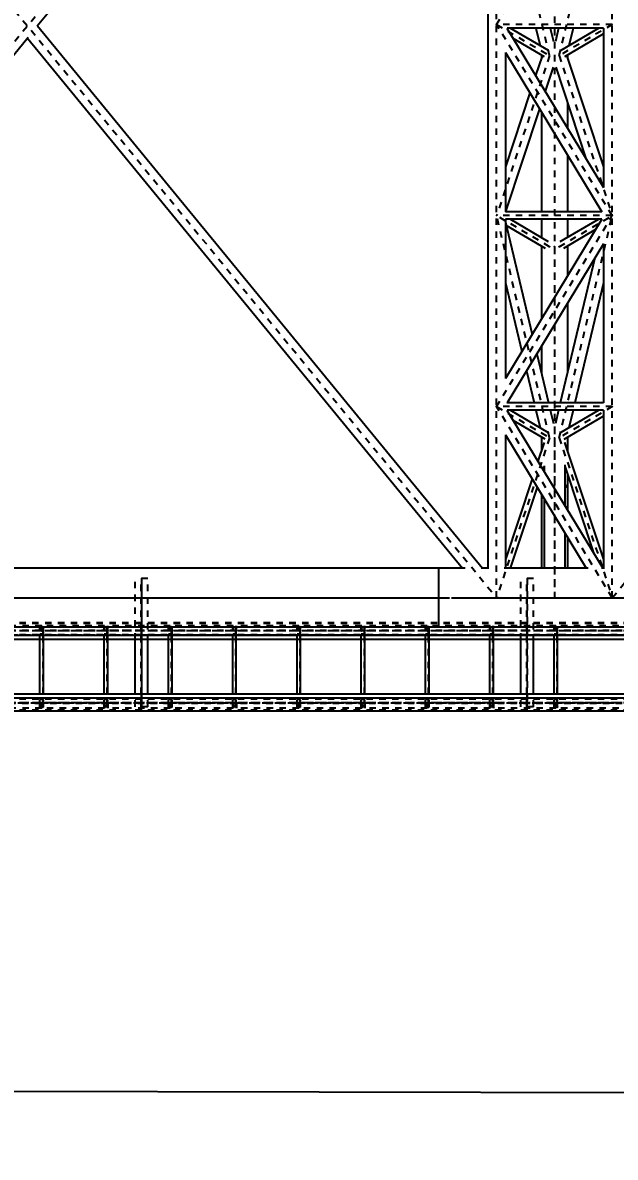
# Model space of a CAD drawing. Header units: millimetres. Extents: x 149919 to 150445, y 136651 to 136866.
# Drawn here: x 150285.29 to 150294.51, y 136799.07 to 136816.72 of the extents above; entities that cross this region are included whole.
import ezdxf

# ---------------------------------------------------------------- set-up
doc = ezdxf.new("R2010")
doc.units = ezdxf.units.MM
doc.header["$LTSCALE"] = 0.25
for name, pattern in [('CENTER', [50.8, 31.75, -6.35, 6.35, -6.35]), ('XKITLINE00', [0]), ('XKITLINE02', [4, 2, -2]), ('XKITLINE03', [6, 3, -1, 1, -1])]:
    doc.linetypes.add(name, pattern=pattern)
doc.styles.add('ROMANS', font='romans.shx')
doc.dimstyles.new('MD300', dxfattribs={"dimtxt": 2.5, "dimasz": 2.5, "dimexe": 1, "dimexo": 1, "dimgap": 0.5, "dimtad": 1, "dimdec": 1, "dimlfac": 50, "dimrnd": 0.5, "dimdsep": 46, "dimtxsty": 'ROMANS', "dimcen": 1, "dimclrd": 146, "dimclre": 146, "dimclrt": 30, "dimadec": 1, "dimazin": 2, "dimtfac": 1, "dimtdec": 1, "dimtmove": 0, "dimatfit": 1, "dimfxl": 1, "dimtolj": 1, "dimtzin": 0, "dimlwd": -1, "dimlwe": -1, "dimarcsym": 0})

# ---------------------------------------------------------------- blocks, each defined once
blk = doc.blocks.new('çatıı')
at = {"color": 8, "linetype": 'CENTER'}
for p, q in [((13625, 15740.3), (15085, 17520)), ((13625, 17520), (15085, 15740.3)), ((15265, 15740.3), (16725, 17520)), ((15167.5, 16583.8), (15085, 16929.1)), ((15085, 16632.2), (15265, 16929.1)), ((15182.5, 16583.8), (15265, 16929.1)), ((15085, 15740.3), (15085, 16860.1)), ((15265, 15740.3), (15265, 16860.1)), ((15175, 16804.9), (15175, 15913.5)), ((15085, 16632.2), (15167.5, 16583.8)), ((15265, 16334.9), (15085, 16632.2)), ((15265, 16632.2), (15085, 16632.2)), ((15265, 16632.2), (15182.5, 16583.8)), ((15167.5, 16583.8), (15085, 16334.9)), ((15182.5, 16583.8), (15265, 16334.9)), ((15167.5, 15989.2), (15085, 16334.9)), ((15085, 16037.6), (15265, 16334.9)), ((15167.5, 16286.5), (15085, 16334.9)), ((15265, 16334.9), (15085, 16334.9)), ((15182.5, 15989.2), (15265, 16334.9)), ((15182.5, 16286.5), (15265, 16334.9)), ((15175, 16286.5), (15175, 15740.3)), ((15265, 15740.3), (15085, 16037.6)), ((15085, 16037.6), (15167.5, 15989.2)), ((15265, 16037.6), (15085, 16037.6)), ((15265, 16037.6), (15182.5, 15989.2)), ((15167.5, 15989.2), (15085, 15740.3)), ((15175, 15989.2), (15175, 15740.3)), ((15182.5, 15989.2), (15265, 15740.3)), ((12370, 15740.3), (14995, 15740.3)), ((12801.8, 15740.3), (15025, 15740.3)), ((13535, 15740.3), (14355, 15740.3)), ((14355, 15740.3), (15175, 15740.3)), ((14995, 15740.3), (17635, 15740.3)), ((15025, 15740.3), (17635, 15740.3)), ((15175, 15740.3), (15995, 15740.3))]:
    blk.add_line(p, q, dxfattribs=at)
at = {"color": 8, "linetype": 'XKITLINE00'}
for p, q in [((15071.3, 17484.1), (14370.4, 16629.7)), ((15071.3, 16860.1), (15071.3, 15786)), ((14370.8, 16630.1), (15063.3, 15786)), ((15101.1, 16626.6), (15251.3, 16378.5)), ((15251.3, 16626.5), (15101.2, 16626.5)), ((15165.6, 16591.6), (15106, 16626.5)), ((15146.1, 16626.5), (15152.6, 16599.2)), ((15168.6, 16626.5), (15173.5, 16606)), ((15181.4, 16626.5), (15176.5, 16606)), ((15244, 16626.5), (15184.7, 16591.8)), ((15251.3, 16617.6), (15190.5, 16581.9)), ((15203.9, 16626.5), (15197.4, 16599.2)), ((15251.3, 16626.6), (15251.3, 16378.5)), ((14356, 16612.1), (13678.2, 15786)), ((14355, 16610.9), (15031.7, 15786)), ((15159.4, 16582), (15111, 16610.4)), ((15098.6, 16588.5), (15098.6, 16340.6)), ((15098.6, 16588.5), (15248.8, 16340.6)), ((15155.7, 16583.2), (15145.7, 16553)), ((15154.7, 16584.7), (15154.7, 16580)), ((15194.3, 16583.2), (15251.3, 16410.9)), ((15195.3, 16584.7), (15195.3, 16580)), ((15173, 16565.7), (15160.6, 16528.3)), ((15177, 16565.7), (15224.1, 16423.5)), ((15136.7, 16525.7), (15098.6, 16410.9)), ((15195.3, 16510.4), (15195.3, 16471.1)), ((15151.6, 16501.1), (15098.6, 16341.3)), ((15154.7, 16496), (15154.7, 16340.6)), ((15195.3, 16428.9), (15195.3, 16340.6)), ((15248.9, 16340.6), (15098.6, 16340.6)), ((15098.6, 16329.3), (15098.6, 16081.2)), ((15248.9, 16329.3), (15098.6, 16081.2)), ((15248.8, 16329.2), (15098.6, 16329.2)), ((15098.6, 16324.8), (15140.4, 16150.1)), ((15161.2, 16283.6), (15099.9, 16319.5)), ((15166, 16294), (15106, 16329.2)), ((15154.7, 16329.2), (15154.7, 16300.6)), ((15244, 16329.2), (15183.6, 16293.8)), ((15195.3, 16329.2), (15195.3, 16300.6)), ((15239, 16313.1), (15189.1, 16283.8)), ((15251.3, 16291.2), (15101.2, 16043.3)), ((15154.7, 16287.4), (15154.7, 16173.8)), ((15195.3, 16287.4), (15195.3, 16240.8)), ((15251.3, 16291.2), (15251.3, 16043.3)), ((15238.1, 16269.4), (15184.1, 16043.3)), ((15098.6, 16230.5), (15124.2, 16123.4)), ((15251.3, 16230.5), (15206.6, 16043.3)), ((15195.3, 16198.7), (15195.3, 16090)), ((15147.6, 16119.8), (15165.9, 16043.3)), ((15154.7, 16131.6), (15154.7, 16090)), ((15131.4, 16093.2), (15143.3, 16043.3)), ((15251.4, 16043.3), (15101, 16043.3)), ((15101.1, 16032), (15250.1, 15786)), ((15251.3, 16031.9), (15101.2, 16031.9)), ((15165.5, 15997), (15106, 16031.9)), ((15146.1, 16031.9), (15152.6, 16004.6)), ((15168.6, 16031.9), (15173.5, 16011.3)), ((15181.4, 16031.9), (15176.5, 16011.2)), ((15244, 16031.9), (15184.8, 15997.2)), ((15203.9, 16031.9), (15197.4, 16004.6)), ((15251.3, 16032), (15251.3, 15786)), ((15160.5, 15986.8), (15111, 16015.8)), ((15251.3, 16023), (15189.4, 15986.7)), ((15098.6, 15993.9), (15098.6, 15786)), ((15098.6, 15993.9), (15224.6, 15786)), ((15159, 15981.6), (15149.3, 15952.5)), ((15154.7, 15990.1), (15154.7, 15968.7)), ((15190.9, 15981.8), (15251.3, 15799.5)), ((15191.1, 15981.7), (15191.1, 15981.3)), ((15195.3, 15990.1), (15195.3, 15968.7)), ((15158.9, 15945.1), (15157.1, 15939.6)), ((15158.9, 15945.4), (15158.9, 15936.6)), ((15191.1, 15946.9), (15191.1, 15883.4)), ((15191.1, 15945.2), (15236.3, 15808.7)), ((15140.3, 15925.2), (15098.6, 15799.6)), ((15195.3, 15932.6), (15195.3, 15913.5)), ((15148, 15912.4), (15106.1, 15786)), ((15192.6, 15914.9), (15191.1, 15915.2)), ((15191.6, 15914.8), (15191.1, 15914.9)), ((15191.6, 15912.2), (15191.1, 15912.1)), ((15192.6, 15912.1), (15191.1, 15911.8)), ((15193, 15914.4), (15191.6, 15914.8)), ((15193, 15912.6), (15191.6, 15912.2)), ((15194.1, 15914.5), (15192.6, 15914.9)), ((15194.1, 15912.5), (15192.6, 15912.1)), ((15193.8, 15914), (15193, 15914.4)), ((15193.8, 15913), (15193, 15912.6)), ((15193.8, 15914), (15194.1, 15913.5)), ((15194.1, 15913.5), (15193.8, 15913)), ((15195, 15914), (15194.1, 15914.5)), ((15195, 15913), (15194.1, 15912.5)), ((15195, 15914), (15195.3, 15913.5)), ((15195.3, 15913.5), (15195, 15913)), ((15195.3, 15913.5), (15195.3, 15876.5)), ((15154.7, 15901.4), (15154.7, 15786)), ((15158.9, 15894.5), (15158.9, 15786)), ((15191.1, 15841.2), (15191.1, 15786)), ((15195.3, 15834.3), (15195.3, 15786)), ((14995, 15786), (13674.4, 15786)), ((15036, 15786), (14995, 15786)), ((14995, 15694.6), (14995, 15786)), ((14995, 15694.6), (14995, 15786)), ((15073, 15786), (15060.9, 15786)), ((15227.5, 15786), (15097, 15786)), ((15252.9, 15786), (15248.2, 15786)), ((14995, 15694.6), (12557.7, 15694.6)), ((17635, 15694.6), (14995, 15694.6))]:
    blk.add_line(p, q, dxfattribs=at)
at = {"color": 116, "linetype": 'XKITLINE02', "true_color": 0x136734}
for p, q in [((14542.5, 15770.3), (14522.5, 15770.3)), ((14522.5, 15675.1), (14522.5, 15770.3)), ((14532.2, 15570.6), (14532.2, 15770.3)), ((14532.8, 15570.6), (14532.8, 15770.3)), ((14542.5, 15570.6), (14542.5, 15770.3)), ((15142.5, 15770.3), (15122.5, 15770.3)), ((15122.5, 15675.1), (15122.5, 15770.3)), ((15132.2, 15570.6), (15132.2, 15770.3)), ((15132.8, 15570.6), (15132.8, 15770.3)), ((15142.5, 15570.6), (15142.5, 15770.3)), ((14532.5, 15701.3), (13730, 15701.3)), ((14532.5, 15700.4), (13730, 15700.4)), ((14532.5, 15699.9), (13730, 15699.9)), ((14377.2, 15696.6), (14279.6, 15696.6)), ((14376.7, 15689.4), (14376.7, 15696.6)), ((14475.1, 15696.6), (14377.2, 15696.6)), ((14377.2, 15688.6), (14377.2, 15696.6)), ((14377.2, 15688.6), (14377.2, 15696.6)), ((14377.8, 15689.4), (14377.8, 15696.6)), ((14474.5, 15688.6), (14474.5, 15696.6)), ((14475.1, 15689.4), (14475.1, 15696.6)), ((14577.2, 15696.6), (14479.6, 15696.6)), ((14479.6, 15689.4), (14479.6, 15696.6)), ((14480.2, 15688.6), (14480.2, 15696.6)), ((14532.5, 15694.6), (14532.5, 15701.3)), ((14532.5, 15694.6), (14532.5, 15701.3)), ((15132.5, 15701.3), (14532.5, 15701.3)), ((15132.5, 15700.4), (14532.5, 15700.4)), ((15132.5, 15699.9), (14532.5, 15699.9)), ((14576.7, 15696.6), (14576.7, 15689.4)), ((14577.2, 15688.6), (14577.2, 15696.6)), ((14675.1, 15696.6), (14577.2, 15696.6)), ((14577.2, 15688.6), (14577.2, 15696.6)), ((14577.8, 15696.6), (14577.8, 15689.4)), ((14674.5, 15688.6), (14674.5, 15696.6)), ((14675.1, 15689.4), (14675.1, 15696.6)), ((14777.2, 15696.6), (14679.6, 15696.6)), ((14679.6, 15689.4), (14679.6, 15696.6)), ((14680.2, 15688.6), (14680.2, 15696.6)), ((14776.7, 15696.6), (14776.7, 15689.4)), ((14777.2, 15688.6), (14777.2, 15696.6)), ((14875.1, 15696.6), (14777.2, 15696.6)), ((14777.2, 15688.6), (14777.2, 15696.6)), ((14777.8, 15696.6), (14777.8, 15689.4)), ((14874.5, 15688.6), (14874.5, 15696.6)), ((14875.1, 15689.4), (14875.1, 15696.6)), ((14977.2, 15696.6), (14879.6, 15696.6)), ((14879.6, 15689.4), (14879.6, 15696.6)), ((14880.2, 15688.6), (14880.2, 15696.6)), ((14976.7, 15696.6), (14976.7, 15689.4)), ((14977.2, 15688.6), (14977.2, 15696.6)), ((15075.1, 15696.6), (14977.2, 15696.6)), ((14977.2, 15688.6), (14977.2, 15696.6)), ((14977.8, 15696.6), (14977.8, 15689.4)), ((15074.5, 15688.6), (15074.5, 15696.6)), ((15075.1, 15689.4), (15075.1, 15696.6)), ((15177.2, 15696.6), (15079.6, 15696.6)), ((15079.6, 15689.4), (15079.6, 15696.6)), ((15080.2, 15688.6), (15080.2, 15696.6)), ((15132.5, 15694.6), (15132.5, 15701.3)), ((15732.5, 15701.3), (15132.5, 15701.3)), ((15132.5, 15694.6), (15132.5, 15701.3)), ((15732.5, 15700.4), (15132.5, 15700.4)), ((15732.5, 15699.9), (15132.5, 15699.9)), ((15176.7, 15689.4), (15176.7, 15696.6)), ((15177.2, 15688.6), (15177.2, 15696.6)), ((15275.1, 15696.6), (15177.2, 15696.6)), ((15177.2, 15688.6), (15177.2, 15696.6)), ((15177.8, 15689.4), (15177.8, 15696.6)), ((14532.5, 15682.6), (13730, 15682.6)), ((14532.5, 15682.6), (13730, 15682.6)), ((14532.5, 15682.1), (13730, 15682.1)), ((14532.5, 15681.7), (13730, 15681.7)), ((14376.7, 15689.4), (14274.3, 15689.4)), ((14377.2, 15688.6), (14274.3, 15688.6)), ((14371.4, 15689.4), (14371.4, 15688.6)), ((14374.5, 15570.6), (14374.5, 15694.6)), ((14380, 15694.6), (14374.5, 15694.6)), ((14380, 15694.6), (14374.5, 15694.6)), ((14374.5, 15693.9), (14374.5, 15694.6)), ((14379.3, 15693.5), (14374.5, 15693.9)), ((14379.3, 15683.6), (14374.5, 15683.3)), ((14374.5, 15682.6), (14374.5, 15683.3)), ((14380, 15682.6), (14374.5, 15682.6)), ((14480.3, 15688.6), (14377.2, 15688.6)), ((14380, 15688.6), (14377.2, 15688.6)), ((14480.3, 15689.4), (14377.8, 15689.4)), ((14379.3, 15570.6), (14379.3, 15694.6)), ((14379.3, 15683.6), (14379.3, 15693.5)), ((14380, 15590.1), (14380, 15694.6)), ((14380, 15682.6), (14380, 15694.6)), ((14383, 15689.4), (14383, 15688.6)), ((14576.7, 15689.4), (14474.3, 15689.4)), ((14532.5, 15689.4), (14474.3, 15689.4)), ((14474.3, 15689.4), (14474.3, 15688.6)), ((14577.2, 15688.6), (14474.3, 15688.6)), ((14480, 15694.6), (14474.5, 15694.6)), ((14474.5, 15693.9), (14474.5, 15694.6)), ((14474.5, 15570.6), (14474.5, 15694.6)), ((14480, 15694.6), (14474.5, 15694.6)), ((14479.3, 15693.5), (14474.5, 15693.9)), ((14479.3, 15683.6), (14474.5, 15683.3)), ((14474.5, 15682.6), (14474.5, 15683.3)), ((14480, 15682.6), (14474.5, 15682.6)), ((14479.3, 15570.6), (14479.3, 15694.6)), ((14479.3, 15683.6), (14479.3, 15693.5)), ((14480, 15682.6), (14480, 15694.6)), ((14480, 15590.1), (14480, 15694.6)), ((14532.5, 15688.6), (14480.2, 15688.6)), ((14480.3, 15689.4), (14480.3, 15688.6)), ((14532.5, 15681.3), (14532.5, 15682.6)), ((14532.5, 15681.3), (14532.5, 15682.6)), ((15132.5, 15682.6), (14532.5, 15682.6)), ((15132.5, 15682.6), (14532.5, 15682.6)), ((15132.5, 15682.1), (14532.5, 15682.1)), ((15132.5, 15681.7), (14532.5, 15681.7)), ((14571.4, 15689.4), (14571.4, 15688.6)), ((14574.5, 15570.6), (14574.5, 15694.6)), ((14580, 15694.6), (14574.5, 15694.6)), ((14580, 15694.6), (14574.5, 15694.6)), ((14574.5, 15693.9), (14574.5, 15694.6)), ((14579.3, 15693.5), (14574.5, 15693.9)), ((14579.3, 15683.6), (14574.5, 15683.3)), ((14574.5, 15682.6), (14574.5, 15683.3)), ((14580, 15682.6), (14574.5, 15682.6)), ((14680.3, 15688.6), (14577.2, 15688.6)), ((14580, 15688.6), (14577.2, 15688.6)), ((14680.3, 15689.4), (14577.8, 15689.4)), ((14579.3, 15570.6), (14579.3, 15694.6)), ((14579.3, 15683.6), (14579.3, 15693.5)), ((14580, 15590.1), (14580, 15694.6)), ((14580, 15682.6), (14580, 15694.6)), ((14583, 15689.4), (14583, 15688.6)), ((14776.7, 15689.4), (14674.3, 15689.4)), ((14674.3, 15689.4), (14674.3, 15688.6)), ((14777.2, 15688.6), (14674.3, 15688.6)), ((14674.5, 15570.6), (14674.5, 15694.6)), ((14680, 15694.6), (14674.5, 15694.6)), ((14680, 15694.6), (14674.5, 15694.6)), ((14674.5, 15693.9), (14674.5, 15694.6)), ((14679.3, 15693.5), (14674.5, 15693.9)), ((14679.3, 15683.6), (14674.5, 15683.3)), ((14674.5, 15682.6), (14674.5, 15683.3)), ((14680, 15682.6), (14674.5, 15682.6)), ((14679.3, 15570.6), (14679.3, 15694.6)), ((14679.3, 15683.6), (14679.3, 15693.5)), ((14680, 15590.1), (14680, 15694.6)), ((14680, 15682.6), (14680, 15694.6)), ((14680.3, 15689.4), (14680.3, 15688.6)), ((14771.4, 15689.4), (14771.4, 15688.6)), ((14774.5, 15570.6), (14774.5, 15694.6)), ((14780, 15694.6), (14774.5, 15694.6)), ((14780, 15694.6), (14774.5, 15694.6)), ((14774.5, 15693.9), (14774.5, 15694.6)), ((14779.3, 15693.5), (14774.5, 15693.9)), ((14779.3, 15683.6), (14774.5, 15683.3)), ((14774.5, 15682.6), (14774.5, 15683.3)), ((14780, 15682.6), (14774.5, 15682.6)), ((14880.3, 15688.6), (14777.2, 15688.6)), ((14780, 15688.6), (14777.2, 15688.6)), ((14880.3, 15689.4), (14777.8, 15689.4)), ((14779.3, 15570.6), (14779.3, 15694.6)), ((14779.3, 15683.6), (14779.3, 15693.5)), ((14780, 15590.1), (14780, 15694.6)), ((14780, 15682.6), (14780, 15694.6)), ((14783, 15689.4), (14783, 15688.6)), ((14976.7, 15689.4), (14874.3, 15689.4)), ((14874.3, 15689.4), (14874.3, 15688.6)), ((14977.2, 15688.6), (14874.3, 15688.6)), ((14874.5, 15570.6), (14874.5, 15694.6)), ((14880, 15694.6), (14874.5, 15694.6)), ((14880, 15694.6), (14874.5, 15694.6)), ((14874.5, 15693.9), (14874.5, 15694.6)), ((14879.3, 15693.5), (14874.5, 15693.9)), ((14879.3, 15683.6), (14874.5, 15683.3)), ((14874.5, 15682.6), (14874.5, 15683.3)), ((14880, 15682.6), (14874.5, 15682.6)), ((14879.3, 15570.6), (14879.3, 15694.6)), ((14879.3, 15683.6), (14879.3, 15693.5)), ((14880, 15590.1), (14880, 15694.6)), ((14880, 15682.6), (14880, 15694.6)), ((14880.3, 15689.4), (14880.3, 15688.6)), ((14971.4, 15689.4), (14971.4, 15688.6)), ((14974.5, 15570.6), (14974.5, 15694.6)), ((14980, 15694.6), (14974.5, 15694.6)), ((14980, 15694.6), (14974.5, 15694.6)), ((14974.5, 15693.9), (14974.5, 15694.6)), ((14979.3, 15693.5), (14974.5, 15693.9)), ((14979.3, 15683.6), (14974.5, 15683.3)), ((14974.5, 15682.6), (14974.5, 15683.3)), ((14980, 15682.6), (14974.5, 15682.6)), ((15080.3, 15688.6), (14977.2, 15688.6)), ((14980, 15688.6), (14977.2, 15688.6)), ((15080.3, 15689.4), (14977.8, 15689.4)), ((14979.3, 15570.6), (14979.3, 15694.6)), ((14979.3, 15683.6), (14979.3, 15693.5)), ((14980, 15570.6), (14980, 15694.6)), ((14980, 15682.6), (14980, 15694.6)), ((14983, 15689.4), (14983, 15688.6)), ((15132.5, 15689.4), (15074.3, 15689.4)), ((15074.3, 15689.4), (15074.3, 15688.6)), ((15177.2, 15688.6), (15074.3, 15688.6)), ((15074.5, 15570.6), (15074.5, 15694.6)), ((15080, 15694.6), (15074.5, 15694.6)), ((15080, 15694.6), (15074.5, 15694.6)), ((15074.5, 15693.9), (15074.5, 15694.6)), ((15079.3, 15693.5), (15074.5, 15693.9)), ((15079.3, 15683.6), (15074.5, 15683.3)), ((15074.5, 15682.6), (15074.5, 15683.3)), ((15080, 15682.6), (15074.5, 15682.6)), ((15176.7, 15689.4), (15075.1, 15689.4)), ((15079.3, 15570.6), (15079.3, 15694.6)), ((15079.3, 15683.6), (15079.3, 15693.5)), ((15080, 15570.6), (15080, 15694.6)), ((15080, 15682.6), (15080, 15694.6)), ((15132.5, 15688.6), (15080.2, 15688.6)), ((15080.3, 15689.4), (15080.3, 15688.6)), ((15132.5, 15681.3), (15132.5, 15682.6)), ((15732.5, 15682.6), (15132.5, 15682.6)), ((15732.5, 15682.6), (15132.5, 15682.6)), ((15132.5, 15681.3), (15132.5, 15682.6)), ((15732.5, 15682.1), (15132.5, 15682.1)), ((15732.5, 15681.7), (15132.5, 15681.7)), ((15171.4, 15689.4), (15171.4, 15688.6)), ((15174.5, 15570.6), (15174.5, 15694.6)), ((15180, 15694.6), (15174.5, 15694.6)), ((15180, 15694.6), (15174.5, 15694.6)), ((15174.5, 15693.9), (15174.5, 15694.6)), ((15179.3, 15693.5), (15174.5, 15693.9)), ((15179.3, 15683.6), (15174.5, 15683.3)), ((15174.5, 15682.6), (15174.5, 15683.3)), ((15180, 15682.6), (15174.5, 15682.6)), ((15280.3, 15688.6), (15177.2, 15688.6)), ((15180, 15688.6), (15177.2, 15688.6)), ((15280.3, 15689.4), (15177.8, 15689.4)), ((15179.3, 15570.6), (15179.3, 15694.6)), ((15179.3, 15683.6), (15179.3, 15693.5)), ((15180, 15590.1), (15180, 15694.6)), ((15180, 15682.6), (15180, 15694.6)), ((15183, 15689.4), (15183, 15688.6)), ((14374.5, 15570.6), (14374.5, 15590.1)), ((14380, 15570.6), (14380, 15590.1)), ((14474.5, 15570.6), (14474.5, 15590.1)), ((14480, 15570.6), (14480, 15590.1)), ((14522.5, 15570.6), (14522.5, 15590.1)), ((14542.5, 15570.6), (14542.5, 15590.1)), ((14574.5, 15570.6), (14574.5, 15590.1)), ((14580, 15570.6), (14580, 15590.1)), ((14674.5, 15570.6), (14674.5, 15590.1)), ((14680, 15570.6), (14680, 15590.1)), ((14774.5, 15570.6), (14774.5, 15590.1)), ((14780, 15570.6), (14780, 15590.1)), ((14874.5, 15570.6), (14874.5, 15590.1)), ((14880, 15570.6), (14880, 15590.1)), ((14974.5, 15570.6), (14974.5, 15590.1)), ((14980, 15570.6), (14980, 15590.1)), ((15074.5, 15570.6), (15074.5, 15590.1)), ((15080, 15570.6), (15080, 15590.1)), ((15122.5, 15570.6), (15122.5, 15590.1)), ((15142.5, 15570.6), (15142.5, 15590.1)), ((15174.5, 15570.6), (15174.5, 15590.1)), ((15180, 15570.6), (15180, 15590.1)), ((14532.5, 15583.4), (13730, 15583.4)), ((14532.5, 15583), (13730, 15583)), ((14532.5, 15582.6), (13730, 15582.6)), ((14532.5, 15582.5), (13730, 15582.5)), ((14377.2, 15576.6), (14274.3, 15576.6)), ((14376.7, 15575.8), (14274.3, 15575.8)), ((14371.4, 15576.6), (14371.4, 15575.8)), ((14380, 15582.6), (14374.5, 15582.6)), ((14374.5, 15581.9), (14374.5, 15582.6)), ((14379.3, 15581.5), (14374.5, 15581.9)), ((14376.7, 15575.8), (14376.7, 15568.6)), ((14480.3, 15576.6), (14377.2, 15576.6)), ((14377.2, 15568.6), (14377.2, 15576.6)), ((14377.2, 15568.6), (14377.2, 15576.6)), ((14480.3, 15575.8), (14377.8, 15575.8)), ((14377.8, 15575.8), (14377.8, 15568.6)), ((14379.3, 15571.6), (14379.3, 15581.5)), ((14380, 15570.6), (14380, 15582.6)), ((14383, 15576.6), (14383, 15575.8)), ((14577.2, 15576.6), (14474.3, 15576.6)), ((14474.3, 15576.6), (14474.3, 15575.8)), ((14576.7, 15575.8), (14474.3, 15575.8)), ((14480, 15582.6), (14474.5, 15582.6)), ((14474.5, 15581.9), (14474.5, 15582.6)), ((14479.3, 15581.5), (14474.5, 15581.9)), ((14474.5, 15576.6), (14474.5, 15568.6)), ((14475.1, 15575.8), (14475.1, 15568.6)), ((14479.3, 15571.6), (14479.3, 15581.5)), ((14479.6, 15575.8), (14479.6, 15568.6)), ((14480, 15570.6), (14480, 15582.6)), ((14480.2, 15576.6), (14480.2, 15568.6)), ((14480.3, 15576.6), (14480.3, 15575.8)), ((14532.5, 15582.6), (14532.5, 15583.9)), ((14532.5, 15582.6), (14532.5, 15583.9)), ((15132.5, 15583.4), (14532.5, 15583.4)), ((15132.5, 15583), (14532.5, 15583)), ((15132.5, 15582.6), (14532.5, 15582.6)), ((15132.5, 15582.5), (14532.5, 15582.5)), ((14571.4, 15576.6), (14571.4, 15575.8)), ((14580, 15582.6), (14574.5, 15582.6)), ((14574.5, 15581.9), (14574.5, 15582.6)), ((14579.3, 15581.5), (14574.5, 15581.9)), ((14576.7, 15575.8), (14576.7, 15568.6)), ((14577.2, 15568.6), (14577.2, 15576.6)), ((14680.3, 15576.6), (14577.2, 15576.6)), ((14577.2, 15568.6), (14577.2, 15576.6)), ((14680.3, 15575.8), (14577.8, 15575.8)), ((14577.8, 15575.8), (14577.8, 15568.6)), ((14579.3, 15571.6), (14579.3, 15581.5)), ((14580, 15570.6), (14580, 15582.6)), ((14583, 15576.6), (14583, 15575.8)), ((14777.2, 15576.6), (14674.3, 15576.6)), ((14674.3, 15576.6), (14674.3, 15575.8)), ((14776.7, 15575.8), (14674.3, 15575.8)), ((14680, 15582.6), (14674.5, 15582.6)), ((14674.5, 15581.9), (14674.5, 15582.6)), ((14679.3, 15581.5), (14674.5, 15581.9)), ((14674.5, 15576.6), (14674.5, 15568.6)), ((14675.1, 15575.8), (14675.1, 15568.6)), ((14679.3, 15571.6), (14679.3, 15581.5)), ((14679.6, 15575.8), (14679.6, 15568.6)), ((14680, 15570.6), (14680, 15582.6)), ((14680.2, 15576.6), (14680.2, 15568.6)), ((14680.3, 15576.6), (14680.3, 15575.8)), ((14771.4, 15576.6), (14771.4, 15575.8)), ((14780, 15582.6), (14774.5, 15582.6)), ((14774.5, 15581.9), (14774.5, 15582.6)), ((14779.3, 15581.5), (14774.5, 15581.9)), ((14776.7, 15575.8), (14776.7, 15568.6)), ((14777.2, 15568.6), (14777.2, 15576.6)), ((14880.3, 15576.6), (14777.2, 15576.6)), ((14777.2, 15568.6), (14777.2, 15576.6)), ((14880.3, 15575.8), (14777.8, 15575.8)), ((14777.8, 15575.8), (14777.8, 15568.6)), ((14779.3, 15571.6), (14779.3, 15581.5)), ((14780, 15570.6), (14780, 15582.6)), ((14783, 15576.6), (14783, 15575.8)), ((14977.2, 15576.6), (14874.3, 15576.6)), ((14874.3, 15576.6), (14874.3, 15575.8)), ((14976.7, 15575.8), (14874.3, 15575.8)), ((14880, 15582.6), (14874.5, 15582.6)), ((14874.5, 15581.9), (14874.5, 15582.6)), ((14879.3, 15581.5), (14874.5, 15581.9)), ((14874.5, 15576.6), (14874.5, 15568.6)), ((14875.1, 15575.8), (14875.1, 15568.6)), ((14879.3, 15571.6), (14879.3, 15581.5)), ((14879.6, 15575.8), (14879.6, 15568.6)), ((14880, 15570.6), (14880, 15582.6)), ((14880.2, 15576.6), (14880.2, 15568.6)), ((14880.3, 15576.6), (14880.3, 15575.8)), ((14971.4, 15576.6), (14971.4, 15575.8)), ((14980, 15582.6), (14974.5, 15582.6)), ((14974.5, 15581.9), (14974.5, 15582.6)), ((14979.3, 15581.5), (14974.5, 15581.9)), ((14976.7, 15568.6), (14976.7, 15575.8)), ((14977.2, 15568.6), (14977.2, 15576.6)), ((15080.3, 15576.6), (14977.2, 15576.6)), ((14977.2, 15568.6), (14977.2, 15576.6)), ((15080.3, 15575.8), (14977.8, 15575.8)), ((14977.8, 15575.8), (14977.8, 15568.6)), ((14979.3, 15571.6), (14979.3, 15581.5)), ((14980, 15570.6), (14980, 15582.6)), ((14983, 15576.6), (14983, 15575.8)), ((15177.2, 15576.6), (15074.3, 15576.6)), ((15074.3, 15576.6), (15074.3, 15575.8)), ((15176.7, 15575.8), (15074.3, 15575.8)), ((15080, 15582.6), (15074.5, 15582.6)), ((15074.5, 15581.9), (15074.5, 15582.6)), ((15079.3, 15581.5), (15074.5, 15581.9)), ((15074.5, 15576.6), (15074.5, 15568.6)), ((15075.1, 15575.8), (15075.1, 15568.6)), ((15079.3, 15571.6), (15079.3, 15581.5)), ((15079.6, 15575.8), (15079.6, 15568.6)), ((15080, 15570.6), (15080, 15582.6)), ((15080.2, 15576.6), (15080.2, 15568.6)), ((15080.3, 15576.6), (15080.3, 15575.8)), ((15132.5, 15582.6), (15132.5, 15583.9)), ((15132.5, 15582.6), (15132.5, 15583.9)), ((15732.5, 15583.4), (15132.5, 15583.4)), ((15732.5, 15583), (15132.5, 15583)), ((15732.5, 15582.6), (15132.5, 15582.6)), ((15732.5, 15582.5), (15132.5, 15582.5)), ((15171.4, 15576.6), (15171.4, 15575.8)), ((15180, 15582.6), (15174.5, 15582.6)), ((15174.5, 15581.9), (15174.5, 15582.6)), ((15179.3, 15581.5), (15174.5, 15581.9)), ((15176.7, 15575.8), (15176.7, 15568.6)), ((15177.2, 15568.6), (15177.2, 15576.6)), ((15280.3, 15576.6), (15177.2, 15576.6)), ((15177.2, 15568.6), (15177.2, 15576.6)), ((15280.3, 15575.8), (15177.8, 15575.8)), ((15177.8, 15575.8), (15177.8, 15568.6)), ((15179.3, 15571.6), (15179.3, 15581.5)), ((15180, 15570.6), (15180, 15582.6)), ((15183, 15576.6), (15183, 15575.8)), ((14532.5, 15565.3), (13730, 15565.3)), ((14532.5, 15564.7), (13730, 15564.7)), ((14377.2, 15568.6), (14279.6, 15568.6)), ((14379.3, 15571.6), (14374.5, 15571.3)), ((14374.5, 15570.6), (14374.5, 15571.3)), ((14380, 15570.6), (14374.5, 15570.6)), ((14380, 15570.6), (14374.5, 15570.6)), ((14475.1, 15568.6), (14377.2, 15568.6)), ((14479.3, 15571.6), (14474.5, 15571.3)), ((14474.5, 15570.6), (14474.5, 15571.3)), ((14480, 15570.6), (14474.5, 15570.6)), ((14480, 15570.6), (14474.5, 15570.6)), ((14577.2, 15568.6), (14479.6, 15568.6)), ((14542.5, 15570.6), (14522.5, 15570.6)), ((15132.5, 15565.3), (14532.5, 15565.3)), ((15132.5, 15564.7), (14532.5, 15564.7)), ((14579.3, 15571.6), (14574.5, 15571.3)), ((14574.5, 15570.6), (14574.5, 15571.3)), ((14580, 15570.6), (14574.5, 15570.6)), ((14580, 15570.6), (14574.5, 15570.6)), ((14675.1, 15568.6), (14577.2, 15568.6)), ((14679.3, 15571.6), (14674.5, 15571.3)), ((14674.5, 15570.6), (14674.5, 15571.3)), ((14680, 15570.6), (14674.5, 15570.6)), ((14680, 15570.6), (14674.5, 15570.6)), ((14777.2, 15568.6), (14679.6, 15568.6)), ((14779.3, 15571.6), (14774.5, 15571.3)), ((14774.5, 15570.6), (14774.5, 15571.3)), ((14780, 15570.6), (14774.5, 15570.6)), ((14780, 15570.6), (14774.5, 15570.6)), ((14875.1, 15568.6), (14777.2, 15568.6)), ((14879.3, 15571.6), (14874.5, 15571.3)), ((14874.5, 15570.6), (14874.5, 15571.3)), ((14880, 15570.6), (14874.5, 15570.6)), ((14880, 15570.6), (14874.5, 15570.6)), ((14977.2, 15568.6), (14879.6, 15568.6)), ((14979.3, 15571.6), (14974.5, 15571.3)), ((14974.5, 15570.6), (14974.5, 15571.3)), ((14980, 15570.6), (14974.5, 15570.6)), ((14980, 15570.6), (14974.5, 15570.6)), ((15075.1, 15568.6), (14977.2, 15568.6)), ((15079.3, 15571.6), (15074.5, 15571.3)), ((15074.5, 15570.6), (15074.5, 15571.3)), ((15080, 15570.6), (15074.5, 15570.6)), ((15080, 15570.6), (15074.5, 15570.6)), ((15177.2, 15568.6), (15079.6, 15568.6)), ((15142.5, 15570.6), (15122.5, 15570.6)), ((15732.5, 15565.3), (15132.5, 15565.3)), ((15732.5, 15564.7), (15132.5, 15564.7)), ((15179.3, 15571.6), (15174.5, 15571.3)), ((15174.5, 15570.6), (15174.5, 15571.3)), ((15180, 15570.6), (15174.5, 15570.6)), ((15180, 15570.6), (15174.5, 15570.6)), ((15275.1, 15568.6), (15177.2, 15568.6))]:
    blk.add_line(p, q, dxfattribs=at)
at = {"color": 1, "linetype": 'XKITLINE03'}
for p, q in [((14532.5, 15770.3), (14532.5, 15570.6)), ((15132.5, 15770.3), (15132.5, 15570.6)), ((14532.5, 15688.6), (13730, 15688.6)), ((13730, 15682.6), (14532.5, 15682.6)), ((14377.2, 15688.6), (14280.2, 15688.6)), ((14474.5, 15688.6), (14377.2, 15688.6)), ((14380, 15570.6), (14380, 15694.6)), ((14480, 15570.6), (14480, 15694.6)), ((14577.2, 15688.6), (14480.2, 15688.6)), ((15132.5, 15688.6), (14532.5, 15688.6)), ((14532.5, 15682.6), (15132.5, 15682.6)), ((14674.5, 15688.6), (14577.2, 15688.6)), ((14580, 15570.6), (14580, 15694.6)), ((14680, 15570.6), (14680, 15694.6)), ((14777.2, 15688.6), (14680.2, 15688.6)), ((14874.5, 15688.6), (14777.2, 15688.6)), ((14780, 15570.6), (14780, 15694.6)), ((14880, 15570.6), (14880, 15694.6)), ((14977.2, 15688.6), (14880.2, 15688.6)), ((15074.5, 15688.6), (14977.2, 15688.6)), ((14980, 15570.6), (14980, 15694.6)), ((15080, 15570.6), (15080, 15694.6)), ((15177.2, 15688.6), (15080.2, 15688.6)), ((15732.5, 15688.6), (15132.5, 15688.6)), ((15132.5, 15682.6), (15732.5, 15682.6)), ((15274.5, 15688.6), (15177.2, 15688.6)), ((15180, 15570.6), (15180, 15694.6)), ((14532.5, 15582.6), (13730, 15582.6)), ((14532.5, 15576.6), (13730, 15576.6)), ((14280.2, 15576.6), (14377.2, 15576.6)), ((14377.2, 15576.6), (14474.5, 15576.6)), ((14480.2, 15576.6), (14577.2, 15576.6)), ((15132.5, 15582.6), (14532.5, 15582.6)), ((15132.5, 15576.6), (14532.5, 15576.6)), ((14577.2, 15576.6), (14674.5, 15576.6)), ((14680.2, 15576.6), (14777.2, 15576.6)), ((14777.2, 15576.6), (14874.5, 15576.6)), ((14880.2, 15576.6), (14977.2, 15576.6)), ((14977.2, 15576.6), (15074.5, 15576.6)), ((15080.2, 15576.6), (15177.2, 15576.6)), ((15732.5, 15582.6), (15132.5, 15582.6)), ((15732.5, 15576.6), (15132.5, 15576.6)), ((15177.2, 15576.6), (15274.5, 15576.6))]:
    blk.add_line(p, q, dxfattribs=at)
at = {"color": 7, "linetype": 'XKITLINE00'}
for p, q in [((14532.5, 15681.3), (13730, 15681.3)), ((14532.5, 15681.3), (14532.5, 15694.6)), ((14532.5, 15681.3), (14532.5, 15694.6)), ((14532.5, 15675.1), (14532.5, 15681.3)), ((14532.5, 15675.1), (14532.5, 15681.3)), ((15132.5, 15681.3), (14532.5, 15681.3)), ((15132.5, 15681.3), (15132.5, 15694.6)), ((15132.5, 15681.3), (15132.5, 15694.6)), ((15132.5, 15675.1), (15132.5, 15681.3)), ((15732.5, 15681.3), (15132.5, 15681.3)), ((15132.5, 15675.1), (15132.5, 15681.3)), ((14532.5, 15675.1), (13730, 15675.1)), ((14374.5, 15590.1), (14374.5, 15675.1)), ((14380, 15590.1), (14380, 15675.1)), ((14474.5, 15590.1), (14474.5, 15675.1)), ((14480, 15590.1), (14480, 15675.1)), ((14522.5, 15590.1), (14522.5, 15675.1)), ((15132.5, 15675.1), (14532.5, 15675.1)), ((14542.5, 15590.1), (14542.5, 15675.1)), ((14574.5, 15590.1), (14574.5, 15675.1)), ((14580, 15590.1), (14580, 15675.1)), ((14674.5, 15590.1), (14674.5, 15675.1)), ((14680, 15590.1), (14680, 15675.1)), ((14774.5, 15590.1), (14774.5, 15675.1)), ((14780, 15590.1), (14780, 15675.1)), ((14874.5, 15590.1), (14874.5, 15675.1)), ((14880, 15590.1), (14880, 15675.1)), ((14974.5, 15590.1), (14974.5, 15675.1)), ((14980, 15590.1), (14980, 15675.1)), ((15074.5, 15590.1), (15074.5, 15675.1)), ((15080, 15590.1), (15080, 15675.1)), ((15122.5, 15590.1), (15122.5, 15675.1)), ((15732.5, 15675.1), (15132.5, 15675.1)), ((15142.5, 15590.1), (15142.5, 15675.1)), ((15174.5, 15590.1), (15174.5, 15675.1)), ((15180, 15590.1), (15180, 15675.1)), ((14532.5, 15590.1), (13730, 15590.1)), ((14532.5, 15583.9), (14532.5, 15590.1)), ((15132.5, 15590.1), (14532.5, 15590.1)), ((14532.5, 15583.9), (14532.5, 15590.1)), ((15732.5, 15590.1), (15132.5, 15590.1)), ((15132.5, 15583.9), (15132.5, 15590.1)), ((15132.5, 15583.9), (15132.5, 15590.1)), ((14532.5, 15583.9), (13730, 15583.9)), ((14532.5, 15563.9), (14532.5, 15583.9)), ((14532.5, 15563.9), (14532.5, 15583.9)), ((15132.5, 15583.9), (14532.5, 15583.9)), ((15132.5, 15563.9), (15132.5, 15583.9)), ((15732.5, 15583.9), (15132.5, 15583.9)), ((15132.5, 15563.9), (15132.5, 15583.9)), ((14532.5, 15563.9), (13730, 15563.9)), ((15132.5, 15563.9), (14532.5, 15563.9)), ((15732.5, 15563.9), (15132.5, 15563.9))]:
    blk.add_line(p, q, dxfattribs=at)
at = {"color": 8, "linetype": 'XKITLINE00'}
for centre in [(15085, 16632.2), (15085, 16632.2), (15085, 16632.2), (15085, 16632.2), (15265, 16632.2), (15265, 16632.2), (15167.5, 16583.8), (15167.5, 16583.8), (15167.5, 16583.8), (15182.5, 16583.8), (15182.5, 16583.8), (15182.5, 16583.8), (15085, 16334.9), (15085, 16334.9), (15085, 16334.9), (15085, 16334.9), (15265, 16334.9), (15265, 16334.9), (15265, 16334.9), (15265, 16334.9), (15265, 16334.9), (15265, 16334.9), (15167.5, 16286.5), (15175, 16286.5), (15182.5, 16286.5), (15085, 16037.6), (15085, 16037.6), (15085, 16037.6), (15085, 16037.6), (15265, 16037.6), (15265, 16037.6), (15167.5, 15989.2), (15167.5, 15989.2), (15167.5, 15989.2), (15175, 15989.2), (15182.5, 15989.2), (15182.5, 15989.2), (15182.5, 15989.2), (15175, 15913.5), (14355, 15740.3), (14355, 15740.3), (14995, 15740.3), (14995, 15740.3), (15025, 15740.3), (15025, 15740.3), (15085, 15740.3), (15085, 15740.3), (15085, 15740.3), (15175, 15740.3), (15175, 15740.3), (15175, 15740.3), (15175, 15740.3), (15265, 15740.3), (15265, 15740.3), (15265, 15740.3), (15265, 15740.3)]:
    blk.add_circle(centre, 0.05, dxfattribs=at)
at = {"color": 1, "linetype": 'XKITLINE00'}
for centre in [(14532.5, 15770.3), (15132.5, 15770.3), (14377.2, 15688.6), (14377.2, 15688.6), (14380, 15694.6), (14380, 15682.6), (14474.5, 15688.6), (14480, 15694.6), (14480, 15682.6), (14480.2, 15688.6), (14532.5, 15688.6), (14532.5, 15688.6), (14532.5, 15682.6), (14532.5, 15682.6), (14577.2, 15688.6), (14577.2, 15688.6), (14580, 15694.6), (14580, 15682.6), (14674.5, 15688.6), (14680, 15694.6), (14680, 15682.6), (14680.2, 15688.6), (14777.2, 15688.6), (14777.2, 15688.6), (14780, 15694.6), (14780, 15682.6), (14874.5, 15688.6), (14880, 15694.6), (14880, 15682.6), (14880.2, 15688.6), (14977.2, 15688.6), (14977.2, 15688.6), (14980, 15694.6), (14980, 15682.6), (15074.5, 15688.6), (15080, 15694.6), (15080, 15682.6), (15080.2, 15688.6), (15132.5, 15688.6), (15132.5, 15688.6), (15132.5, 15682.6), (15132.5, 15682.6), (15177.2, 15688.6), (15177.2, 15688.6), (15180, 15694.6), (15180, 15682.6), (14377.2, 15576.6), (14377.2, 15576.6), (14380, 15582.6), (14474.5, 15576.6), (14480, 15582.6), (14480.2, 15576.6), (14532.5, 15582.6), (14532.5, 15582.6), (14532.5, 15576.6), (14532.5, 15576.6), (14577.2, 15576.6), (14577.2, 15576.6), (14580, 15582.6), (14674.5, 15576.6), (14680, 15582.6), (14680.2, 15576.6), (14777.2, 15576.6), (14777.2, 15576.6), (14780, 15582.6), (14874.5, 15576.6), (14880, 15582.6), (14880.2, 15576.6), (14977.2, 15576.6), (14977.2, 15576.6), (14980, 15582.6), (15074.5, 15576.6), (15080, 15582.6), (15080.2, 15576.6), (15132.5, 15582.6), (15132.5, 15582.6), (15132.5, 15576.6), (15132.5, 15576.6), (15177.2, 15576.6), (15177.2, 15576.6), (15180, 15582.6), (14380, 15570.6), (14480, 15570.6), (14532.5, 15570.6), (14580, 15570.6), (14680, 15570.6), (14780, 15570.6), (14880, 15570.6), (14980, 15570.6), (15080, 15570.6), (15132.5, 15570.6), (15180, 15570.6)]:
    blk.add_circle(centre, 0.05, dxfattribs=at)
blk = doc.blocks.new('*D5')
at = {"color": 146, "transparency": 16777216}
for p, q in [((150263.391, 136805.078), (150263.38, 136799.134)), ((150299.603, 136805.011), (150299.592, 136799.067)), ((150265.881, 136800.13), (150297.094, 136800.072))]:
    blk.add_line(p, q, dxfattribs=at)
for points in [[(150265.882, 136800.546), (150265.881, 136799.713), (150263.381, 136800.134)], [(150297.094, 136800.489), (150297.093, 136799.655), (150299.594, 136800.067)]]:
    blk.add_solid(points, dxfattribs=at)
at = {"layer": 'DEFPOINTS', "color": 0, "transparency": 16777216}
for p in [(150263.392, 136806.078), (150299.605, 136806.011), (150299.594, 136800.067)]:
    blk.add_point(p, dxfattribs=at)
at = {"color": 1, "transparency": 16777216, "insert": (150281.491, 136801.851), "char_height": 2.5, "attachment_point": 5, "rotation": 359.894, "style": 'ROMANS'}
blk.add_mtext('\\A1;36.2', dxfattribs=at)

msp = doc.modelspace()

# ---------------------------------------------------------------- block references
at = {"xscale": 0.009999943142843078, "yscale": 0.009999943142843078, "zscale": 0.009999943142843078}
msp.add_blockref('çatıı', (150141.814, 136650.373), dxfattribs=at)

# ---------------------------------------------------------------- dimensions: what is measured, and where the dimension line sits
dim = msp.add_aligned_dim(p1=(150263.392, 136806.078), p2=(150299.605, 136806.011), distance=-5.944, dimstyle='MD300', override={"dimdec": 2, "dimlfac": 1, "dimrnd": 0.05, "dimclrt": 1})
dim.commit()
dim.dimension.update_dxf_attribs({"geometry": '*D5', "text_midpoint": (150281.491, 136801.851)})

doc.saveas('drawing.dxf')
